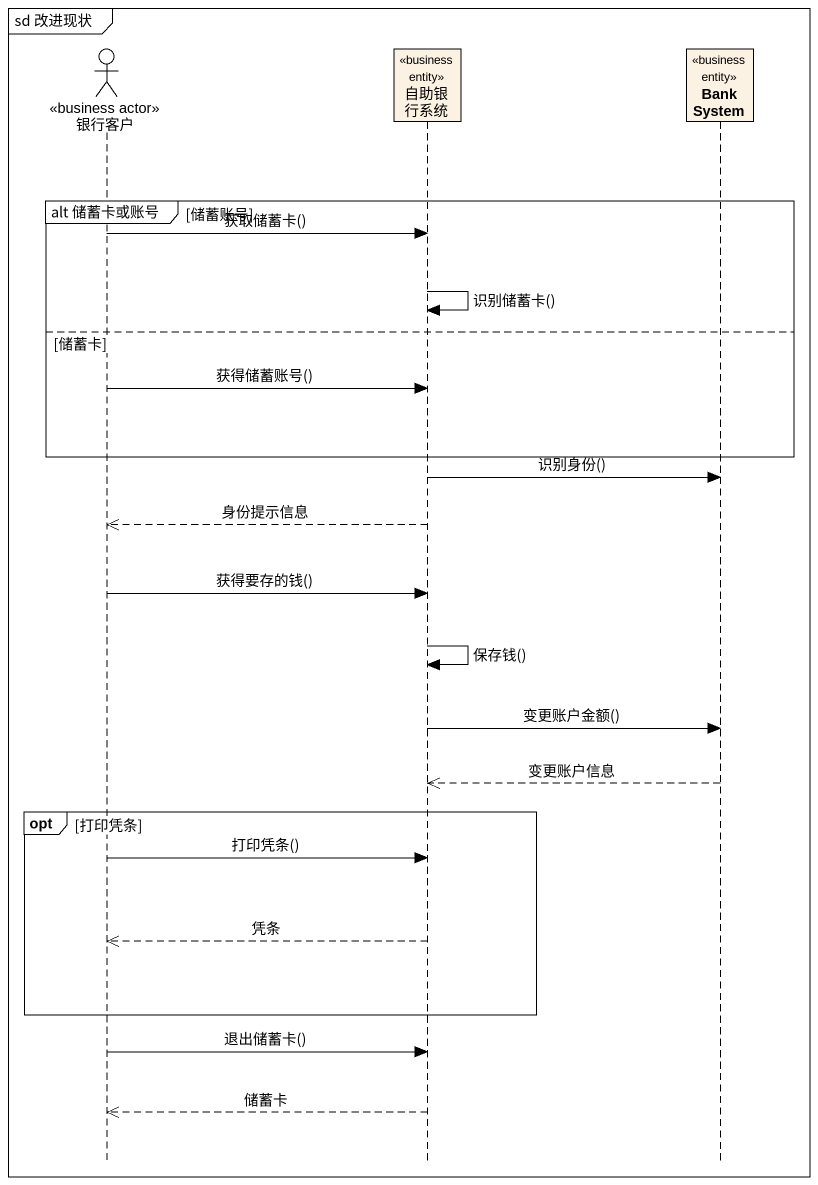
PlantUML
@startuml
mainframe sd 改进现状
hide footbox
actor 银行客户 <<business actor>>
participant 自助银行系统 <<business entity>>
participant BankSystem <<business entity>>

group alt 储蓄卡或账号 [储蓄账号]
  银行客户 -> 自助银行系统 : 获取储蓄卡()
  自助银行系统 -> 自助银行系统 : 识别储蓄卡()
else 储蓄卡
  银行客户 -> 自助银行系统 : 获得储蓄账号()
end
自助银行系统 -> BankSystem : 识别身份()
自助银行系统 -->> 银行客户 : 身份提示信息
银行客户 -> 自助银行系统 : 获得要存的钱()
自助银行系统 -> 自助银行系统 : 保存钱()
自助银行系统 -> BankSystem : 变更账户金额()
BankSystem -->> 自助银行系统 : 变更账户信息
opt 打印凭条
  银行客户 -> 自助银行系统 : 打印凭条()
  自助银行系统 -->> 银行客户 : 凭条
end
银行客户 -> 自助银行系统 : 退出储蓄卡()
自助银行系统 -->> 银行客户 : 储蓄卡
@enduml
